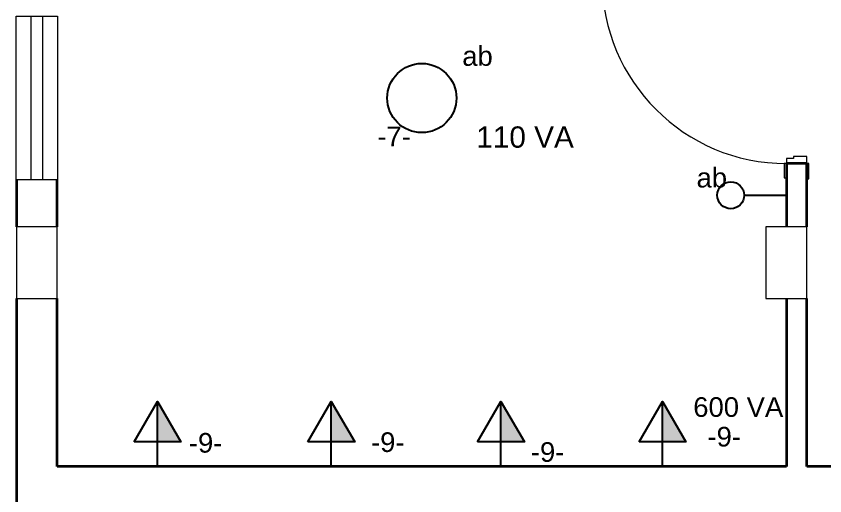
# Model space of a CAD drawing. Header units: metres. Extents: x -182 to 99, y 70 to 113.
# Drawn here: x 66.256 to 70.205, y 94.249 to 96.593 of the extents above; entities that cross this region are included whole.
import ezdxf

# ---------------------------------------------------------------- set-up
doc = ezdxf.new("R2010")
doc.units = ezdxf.units.M
doc.header["$LTSCALE"] = 0.01
for name, color, linetype, lineweight in [('A-DOOR', 1, 'Continuous', 9), ('A-DOOR-FRAM', 1, 'Continuous', 13), ('A-GLAZ', 6, 'Continuous', 9), ('A-GLAZ-FRAM', 6, 'Continuous', 13), ('A-GLAZ-SILL', 1, 'Continuous', 9), ('A-WALL', 2, 'Continuous', 9), ('S-COLS', 6, 'Continuous', 9)]:
    doc.layers.add(name, color=color, linetype=linetype, lineweight=lineweight)
doc.layers.add('Elétrica', color=7, linetype='Continuous')
doc.styles.add('Arial', font='arial.ttf', dxfattribs={"height": 0.29506})

# ---------------------------------------------------------------- blocks, each defined once
blk = doc.blocks.new('Ventana simple - 25 x 80 cm-430068-Nivel 9')
at = {"layer": 'A-GLAZ-FRAM', "lineweight": 9}
for p, q in [((-0.4, 0.035), (0.4, 0.035)), ((-0.4, -0.02), (-0.4, 0.035)), ((0.4, 0.035), (0.4, -0.02)), ((0.4, -0.02), (-0.4, -0.02))]:
    blk.add_line(p, q, dxfattribs=at)
at = {"layer": 'A-GLAZ-SILL'}
for p, q in [((-0.4, 0.1079), (0.4, 0.1079)), ((-0.4, 0.035), (-0.4, 0.1079)), ((0.4, 0.1079), (0.4, 0.035)), ((-0.4, -0.0941), (-0.4, -0.02)), ((0.4, -0.02), (0.4, -0.0941)), ((0.4, -0.0941), (-0.4, -0.0941))]:
    blk.add_line(p, q, dxfattribs=at)
blk = doc.blocks.new('Pilar rectangular hormigón - 200 x 350 mm-569422-Nivel 9')
at = {"layer": 'S-COLS'}
for p, q in [((0.1, 0.175), (-0.1, 0.175)), ((-0.1, 0.175), (-0.1, -0.175)), ((0.1, -0.175), (0.1, 0.175)), ((-0.1, -0.175), (0.1, -0.175))]:
    blk.add_line(p, q, dxfattribs=at)
blk = doc.blocks.new('Puerta de 1 hoja - 90 x 210 cm-173611-Nivel 9')
at = {"layer": 'A-DOOR', "lineweight": 13}
blk.add_line((0.7169, 0.05), (0.7169, 0.95), dxfattribs=at)
blk.add_arc((0.7169, 0.05), 0.9, 90, 180, dxfattribs=at)
at = {"layer": 'A-DOOR-FRAM'}
for p, q in [((-0.1831, 0.06), (-0.2531, 0.06)), ((-0.2531, 0.06), (-0.2531, 0.05)), ((-0.1831, 0.05), (-0.1831, 0.06)), ((-0.1581, 0.05), (-0.1831, 0.05)), ((-0.1581, 0.015), (-0.1581, 0.05)), ((0.7169, 0.05), (0.6919, 0.05)), ((0.6919, 0.05), (0.6919, 0.015)), ((0.7869, 0.06), (0.7169, 0.06)), ((0.7169, 0.06), (0.7169, 0.05)), ((0.7869, 0.05), (0.7869, 0.06)), ((-0.1481, 0.015), (-0.1581, 0.015)), ((-0.1481, -0.05), (-0.1481, 0.015)), ((0.6919, 0.015), (0.6819, 0.015)), ((0.6819, 0.015), (0.6819, -0.05)), ((-0.2581, -0.05), (-0.2581, -0.06)), ((-0.2581, -0.06), (-0.1831, -0.06)), ((-0.1831, -0.06), (-0.1831, -0.05)), ((-0.1831, -0.05), (-0.1481, -0.05)), ((0.6819, -0.05), (0.7169, -0.05)), ((0.7169, -0.05), (0.7169, -0.06)), ((0.7169, -0.06), (0.7919, -0.06)), ((0.7919, -0.06), (0.7919, -0.05))]:
    blk.add_line(p, q, dxfattribs=at)

msp = doc.modelspace()

# ---------------------------------------------------------------- hatches: boundary and pattern name
at = {"layer": 'Elétrica', "ltscale": 0.5, "true_color": 0xffffff}
for points in [[(66.946, 94.7103), (66.946, 94.5125), (67.0602, 94.5125)], [(67.7949, 94.7103), (67.7949, 94.5125), (67.9091, 94.5125)], [(68.6236, 94.7103), (68.6236, 94.5125), (68.7378, 94.5125)], [(69.412, 94.7103), (69.412, 94.5125), (69.5262, 94.5125)]]:
    msp.add_hatch(color=7, dxfattribs=at).paths.add_polyline_path(points)

# ---------------------------------------------------------------- linework, layer by layer
at = {"layer": 'A-WALL', "color": 7, "lineweight": 35}
for p, q in [((70.1171, 95.8727), (70.0171, 95.8727)), ((70.0171, 95.8727), (70.0171, 95.5627)), ((70.1171, 95.5627), (70.1171, 95.8727)), ((66.2571, 95.7927), (66.2571, 95.5627)), ((66.4571, 95.5627), (66.4571, 95.7927)), ((66.2571, 95.2127), (66.2571, 94.1927)), ((66.4571, 94.3927), (66.4571, 95.2127)), ((70.0171, 95.2127), (70.0171, 94.3927)), ((70.1171, 94.3927), (70.1171, 95.2127)), ((70.0171, 94.3927), (66.4571, 94.3927)), ((73.8671, 94.3927), (70.1171, 94.3927))]:
    msp.add_line(p, q, dxfattribs=at)
at = {"layer": 'Elétrica', "color": 7, "ltscale": 0.5, "true_color": 0xffffff}
msp.add_line((69.8115, 95.7177), (70.0171, 95.7177), dxfattribs=at)
for points in [[(66.8318, 94.5125), (66.946, 94.7103), (67.0602, 94.5125)], [(67.6807, 94.5125), (67.7949, 94.7103), (67.9091, 94.5125)], [(68.5094, 94.5125), (68.6236, 94.7103), (68.7378, 94.5125)], [(69.2978, 94.5125), (69.412, 94.7103), (69.5262, 94.5125)]]:
    msp.add_lwpolyline(points, close=True, dxfattribs=at)
for points in [[(66.946, 94.3927), (66.946, 94.5125), (66.946, 94.7103)], [(67.7949, 94.3927), (67.7949, 94.5125), (67.7949, 94.7103)], [(68.6236, 94.3927), (68.6236, 94.5125), (68.6236, 94.7103)], [(69.412, 94.3927), (69.412, 94.5125), (69.412, 94.7103)]]:
    msp.add_lwpolyline(points, dxfattribs=at)
for centre, radius in [((68.2371, 96.1927), 0.1688), ((69.7457, 95.7177), 0.0658)]:
    msp.add_circle(centre, radius, dxfattribs=at)

# ---------------------------------------------------------------- block references
at = {"layer": 'A-DOOR', "rotation": 89.9999999999999}
msp.add_blockref('Puerta de 1 hoja - 90 x 210 cm-173611-Nivel 9', (70.0671, 96.0558), dxfattribs=at)
at = {"layer": 'A-GLAZ', "rotation": 89.9999999999999}
msp.add_blockref('Ventana simple - 25 x 80 cm-430068-Nivel 9', (66.364, 96.1927), dxfattribs=at)
at = {"layer": 'S-COLS'}
for p in [(66.3571, 95.3877), (70.0171, 95.3877)]:
    msp.add_blockref('Pilar rectangular hormigón - 200 x 350 mm-569422-Nivel 9', p, dxfattribs=at)

# ---------------------------------------------------------------- texts
at = {"layer": 'Elétrica', "color": 7, "ltscale": 0.5, "true_color": 0xffffff, "style": 'Arial'}
for s, p in [('ab', (68.4345, 96.3501)), ('-7-', (68.0195, 95.9573)), ('ab', (69.5786, 95.7555)), ('-9-', (69.6318, 94.4899)), ('-9-', (67.0994, 94.46)), ('-9-', (67.9888, 94.4632)), ('-9-', (68.7694, 94.4152))]:
    msp.add_text(s, height=0.09589, dxfattribs=at).set_placement(p)
at = {"layer": 'Elétrica', "color": 7, "ltscale": 0.5, "true_color": 0xffffff, "width": 0.595396, "attachment_point": 8, "style": 'Arial'}
for s, insert, char_height in [('{\\H0.0275x;\\P\\P}110 VA', (68.741, 95.9485), 0.104025), ('{\\H0.0275x;\\P\\P}600 VA', (69.7821, 94.6334), 0.095887)]:
    msp.add_mtext(s, dxfattribs=dict(at, insert=insert, char_height=char_height))

doc.saveas('drawing.dxf')
